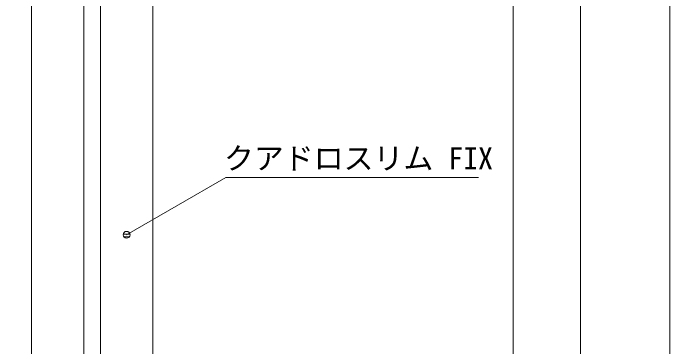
# Model space of a CAD drawing. Units: millimetres, scale not verified. Extents: x -6062 to 6062, y -3045 to 3045.
# Drawn here: x 1237 to 2212, y -101 to 394 of the extents above; entities that cross this region are included whole.
import ezdxf
from ezdxf.enums import TextEntityAlignment as Align

# ---------------------------------------------------------------- set-up
doc = ezdxf.new("R2010")
doc.units = ezdxf.units.MM
doc.header["$LTSCALE"] = 20
for name, color, linetype, lineweight in [('0-0_2寸法-3', 7, 'Continuous', 9), ('0-1_3一般', 7, 'Continuous', 9), ('0-2_1図面枠', 7, 'Continuous', 9), ('0-3_2寸法-1', 7, 'Continuous', 9)]:
    doc.layers.add(name, color=color, linetype=linetype, lineweight=lineweight)
doc.styles.add('ＭＳ ゴシック', font='')
doc.styles.get('ＭＳ ゴシック').set_extended_font_data('MS Gothic')

# ---------------------------------------------------------------- blocks, each defined once
blk = doc.blocks.new('グループ-86')
at = {"layer": '0-1_3一般'}
for p, q in [((61043.7, -40000), (61043.7, 19004.9)), ((64643.7, 19004.9), (64643.7, -40000))]:
    blk.add_line(p, q, dxfattribs=at)
blk.add_lwpolyline([(63093.7, 14604.9), (63093.7, -35600), (62593.7, -35600), (62593.7, 14604.9)], close=True, dxfattribs=at)
blk = doc.blocks.new('グループ-101')
at = {"layer": '0-1_3一般'}
blk.add_blockref('グループ-86', (0, 0), dxfattribs=at)
blk = doc.blocks.new('グループ-103')
at = {"layer": '0-1_3一般'}
blk.add_blockref('グループ-101', (0, 0), dxfattribs=at)
blk = doc.blocks.new('グループ-121')
at = {"layer": '0-2_1図面枠'}
blk.add_lwpolyline([(-80000, 55400), (80000, 55400), (80000, -55400), (-80000, -55400)], close=True, dxfattribs=at)
blk = doc.blocks.new('図面枠')
at = {"layer": '0-2_1図面枠'}
blk.add_blockref('グループ-121', (0, 0), dxfattribs=at)

msp = doc.modelspace()

# ---------------------------------------------------------------- linework, layer by layer
at = {"layer": '0-0_2寸法-3'}
for p, q in [((1406.11, 70.1), (1405.76, 70.1)), ((1406.11, 70.1), (1405.76, 70.1)), ((1410.83, 66.1), (1401.04, 66.1)), ((1409.93, 62.1), (1401.94, 62.1))]:
    msp.add_line(p, q, dxfattribs=at)
msp.add_lwpolyline([(1405.93, 65.11), (1552.97, 150), (1928.4, 150)], dxfattribs=at)
msp.add_circle((1405.93, 65.11), 5.01, dxfattribs=at)
msp.add_circle((1405.93, 65.11), 5.01, dxfattribs=at)
at = {"layer": '0-3_2寸法-1'}
for p, q in [((2079.68, 977.53), (2079.68, -1987.29)), ((1979.68, 937.53), (1979.68, -1987.29))]:
    msp.add_line(p, q, dxfattribs=at)

# ---------------------------------------------------------------- block references
at = {"layer": '0-1_3一般', "xscale": 0.05, "yscale": 0.05}
msp.add_blockref('グループ-103', (-1787.5, 0), dxfattribs=at)
at = {"layer": '0-2_1図面枠', "xscale": 0.05, "yscale": 0.05}
msp.add_blockref('図面枠', (-1787.5, 0), dxfattribs=at)

# ---------------------------------------------------------------- texts
at = {"layer": '0-0_2寸法-3', "style": 'ＭＳ ゴシック'}
msp.add_text('クアドロスリム FIX', height=32.55, dxfattribs=at).set_placement((1550.46, 152.6), align=Align.BOTTOM_LEFT)

doc.saveas('drawing.dxf')
